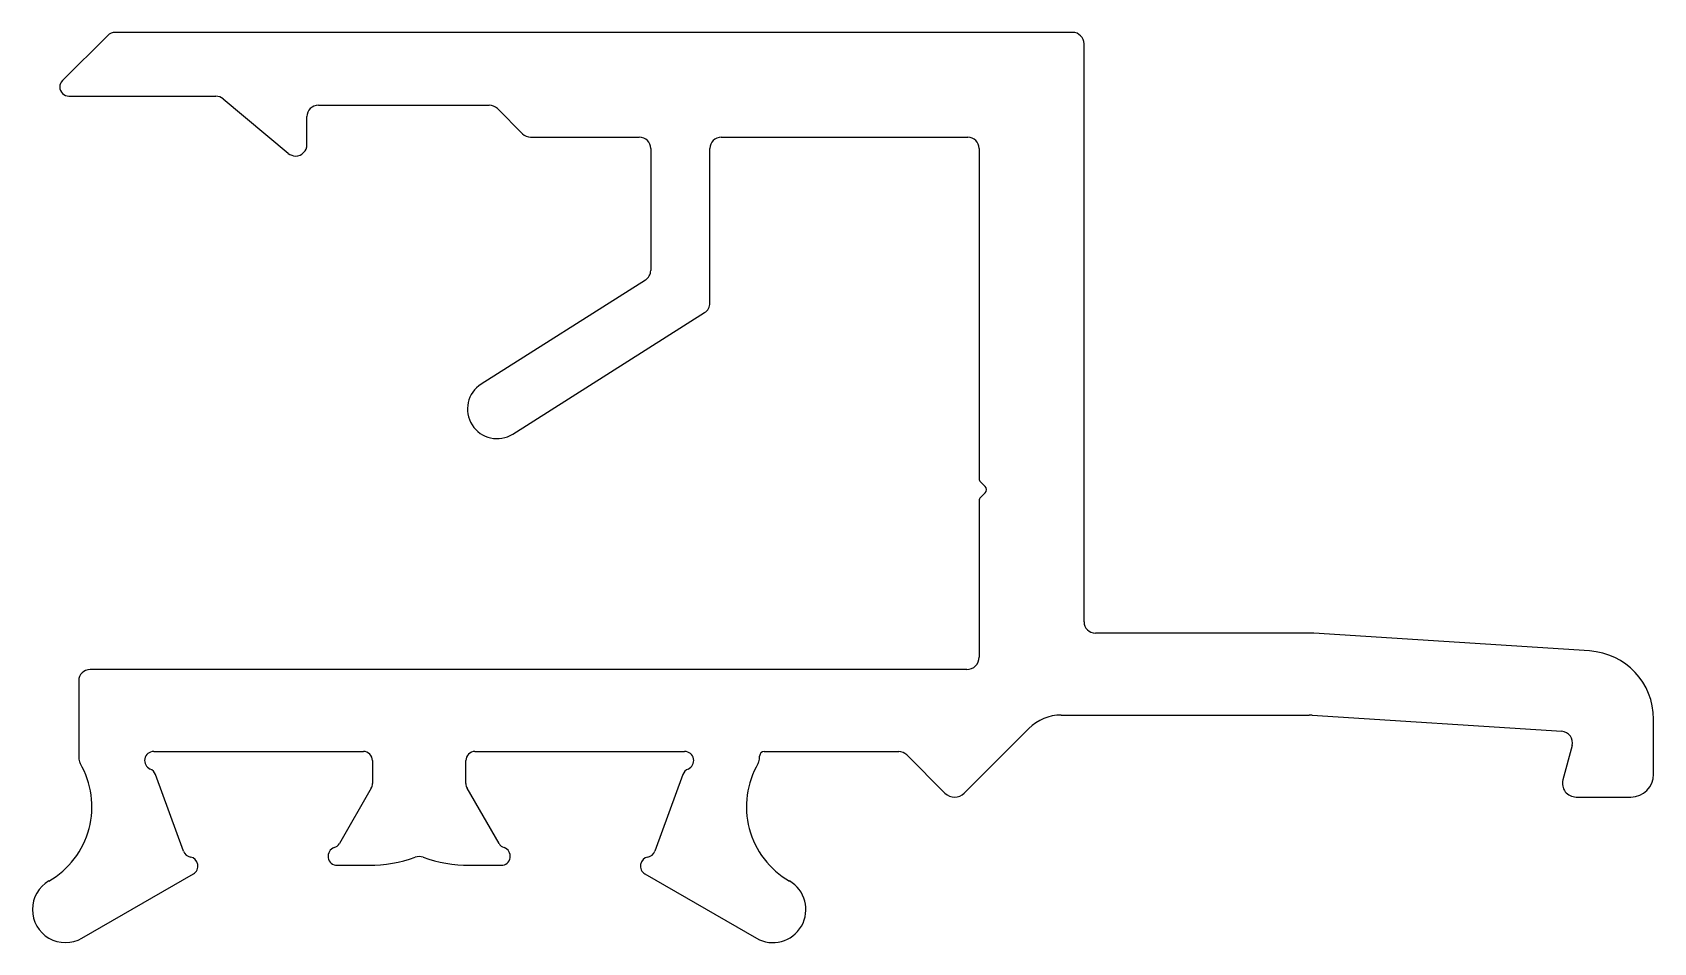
# Model space of a CAD drawing. Header units: inches. Extents: x -16.8 to 18.8, y 0 to 20.
import ezdxf

# ---------------------------------------------------------------- set-up
doc = ezdxf.new("R2010")
doc.units = ezdxf.units.IN
doc.header["$MEASUREMENT"] = 0
doc.layers.add('FRAME', color=4, linetype='Continuous')

msp = doc.modelspace()

# ---------------------------------------------------------------- linework, layer by layer
at = {"layer": 'FRAME', "color": 7}
for p, q in [((-15.111, 19.94), (-16.096, 18.955)), ((6.072, 20.013), (-14.934, 20.013)), ((6.322, 18.436), (6.322, 19.763)), ((-15.955, 18.613), (-12.73, 18.613)), ((-12.566, 18.554), (-11.141, 17.358)), ((-10.73, 17.549), (-10.73, 18.163)), ((-10.48, 18.413), (-6.729, 18.413)), ((-6.552, 18.34), (-5.999, 17.787)), ((6.322, 7.071), (6.322, 18.436)), ((-5.822, 17.713), (-3.437, 17.713)), ((-3.187, 17.463), (-3.187, 14.785)), ((-1.887, 14.07), (-1.887, 17.463)), ((-1.637, 17.713), (3.772, 17.713)), ((4.022, 17.463), (4.022, 10.213)), ((-3.303, 14.574), (-6.905, 12.291)), ((-6.21, 11.193), (-2.003, 13.859)), ((4.051, 10.142), (4.151, 10.042)), ((4.022, 9.73), (4.022, 6.296)), ((4.151, 9.901), (4.051, 9.801)), ((11.348, 6.821), (6.572, 6.821)), ((17.419, 6.429), (11.364, 6.821)), ((-15.74, 5.772), (-15.74, 4.089)), ((3.748, 6.022), (-15.49, 6.022)), ((5.821, 5.021), (11.266, 5.021)), ((11.33, 5.019), (16.808, 4.665)), ((3.695, 3.309), (5.114, 4.729)), ((18.822, 3.722), (18.822, 4.933)), ((17.033, 4.351), (16.832, 3.599)), ((-14.093, 4.222), (-9.493, 4.222)), ((-9.293, 4.022), (-9.293, 3.516)), ((-7.243, 3.516), (-7.243, 4.022)), ((-7.043, 4.222), (-2.443, 4.222)), ((-0.796, 4.089), (-0.796, 4.122)), ((-0.696, 4.222), (2.255, 4.222)), ((2.432, 4.148), (3.271, 3.309)), ((-13.442, 2.034), (-14.055, 3.718)), ((-2.481, 3.718), (-3.094, 2.034)), ((-9.32, 3.414), (-10.02, 2.202)), ((-6.516, 2.202), (-7.216, 3.414)), ((17.122, 3.222), (18.322, 3.222)), ((-15.668, 0.122), (-13.223, 1.533)), ((-10.067, 1.722), (-9.374, 1.722)), ((-7.162, 1.722), (-6.469, 1.722)), ((-3.313, 1.533), (-0.868, 0.122))]:
    msp.add_line(p, q, dxfattribs=at)
for centre, radius, start, end in [((-14.934, 19.763), 0.25, 90.0002, 135.0001), ((6.072, 19.763), 0.25, 0, 90), ((-15.955, 18.813), 0.2, 134.9999, 180), ((-15.955, 18.813), 0.2, 180, 270), ((-12.73, 18.359), 0.254, 50, 90), ((-10.48, 18.163), 0.25, 90, 180), ((-6.729, 18.163), 0.25, 45, 90), ((-10.98, 17.549), 0.25, 270, 360), ((-5.822, 17.963), 0.25, 225, 270), ((-3.437, 17.463), 0.25, 360, 90), ((-1.637, 17.463), 0.25, 90, 180), ((3.772, 17.463), 0.25, 360, 90), ((-10.98, 17.549), 0.25, 230, 270), ((-3.437, 14.785), 0.25, 302.3574, 360), ((-2.137, 14.07), 0.25, 302.3574, 360), ((-6.558, 11.742), 0.65, 122.3574, 302.3574), ((4.122, 10.213), 0.1, 180, 225), ((4.08, 9.972), 0.1, 315, 45), ((4.122, 9.73), 0.1, 135, 180), ((6.572, 7.071), 0.25, 180, 270), ((11.348, 6.571), 0.25, 86.3, 90), ((17.322, 4.933), 1.5, 360, 86.3), ((3.748, 6.296), 0.274, 270, 0), ((-15.49, 5.772), 0.25, 90, 180), ((5.821, 4.021), 1, 90, 135), ((11.266, 4.021), 1, 86.3, 90), ((16.792, 4.416), 0.25, 345, 86.3), ((-17.337, 3.012), 1.888, 300, 30.2427), ((-15.49, 4.089), 0.25, 180, 210.2427), ((-14.093, 4.022), 0.2, 90, 247.6528), ((-9.493, 4.022), 0.2, 360, 90), ((-7.043, 4.022), 0.2, 90, 180), ((-2.443, 4.022), 0.2, 292.3472, 90), ((0.801, 3.012), 1.888, 149.7573, 240), ((-1.046, 4.089), 0.25, 329.7573, 360), ((-0.696, 4.122), 0.1, 90, 180), ((2.255, 3.972), 0.25, 45, 90), ((-14.246, 3.649), 0.203, 20, 67.6528), ((-2.29, 3.649), 0.203, 112.3472, 160), ((17.122, 3.522), 0.3, 165, 270), ((18.322, 3.722), 0.5, 270, 360), ((-9.496, 3.516), 0.203, 330, 360), ((-7.04, 3.516), 0.203, 180, 210), ((3.483, 3.522), 0.3, 225, 315), ((-10.196, 2.303), 0.203, 288.7625, 330), ((-6.34, 2.303), 0.203, 210, 251.2375), ((-13.251, 2.103), 0.203, 200, 259.7371), ((-13.323, 1.707), 0.2, 300, 79.7371), ((-10.067, 1.922), 0.2, 108.7625, 270), ((-9.374, 4.722), 3, 270.0001, 289.8924), ((-8.268, 1.665), 0.25, 70.1076, 109.8924), ((-7.162, 4.722), 3, 250.1076, 269.9999), ((-6.469, 1.922), 0.2, 270, 71.2375), ((-3.213, 1.707), 0.2, 100.2629, 240), ((-3.285, 2.103), 0.203, 280.2629, 340), ((-16.031, 0.75), 0.725, 120, 300), ((-0.506, 0.75), 0.725, 240, 60)]:
    msp.add_arc(centre, radius, start, end, dxfattribs=at)

doc.saveas('drawing.dxf')
